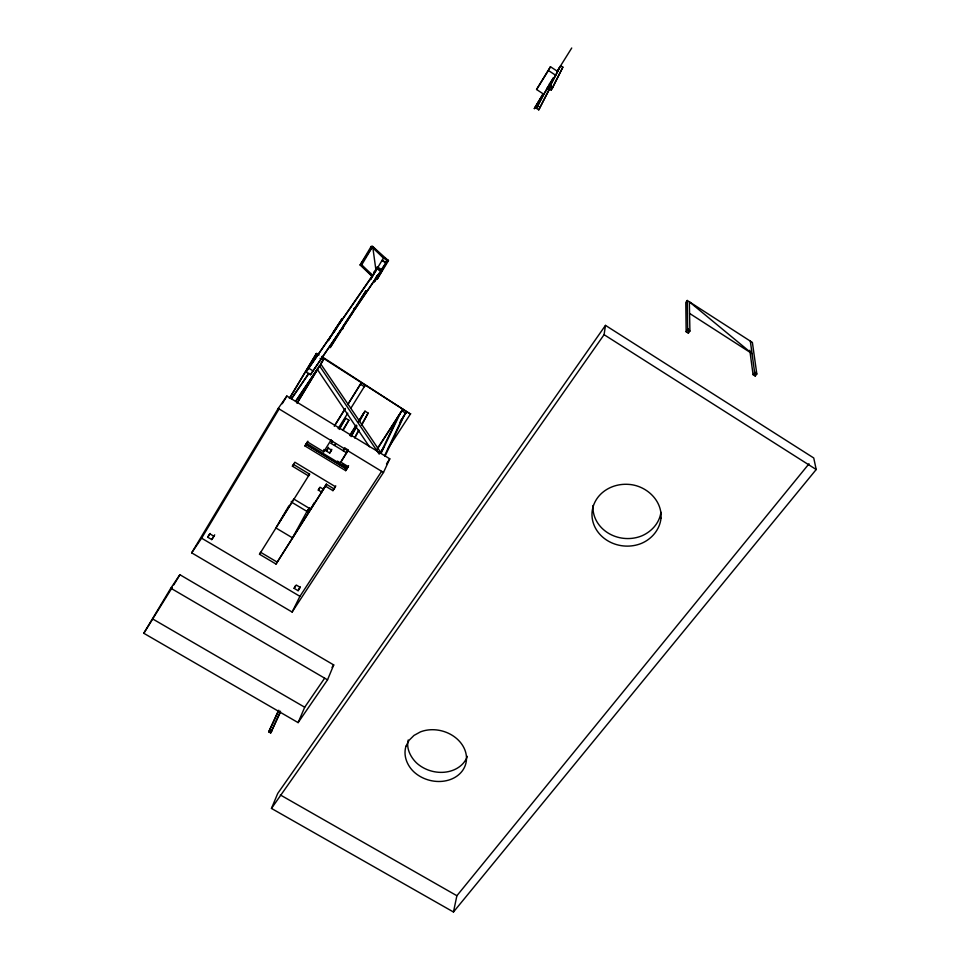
<?xml version="1.0" encoding="UTF-8"?>
<svg xmlns="http://www.w3.org/2000/svg" width="960" height="960" viewBox="0 0 960 960"><rect width="100%" height="100%" fill="white"/><g stroke="black" fill="none" stroke-linecap="round" stroke-linejoin="round"><path stroke-width="1.44" d="M271.464 808.428L604.08 334.68L605.484 325.38L813.744 457.98L816.204 469.524L453.468 912L271.464 808.428L277.728 793.452L605.484 325.38M408.18 740.028C406.14 748.404 410.46 756.912 416.316 762.732A30.876 25.284 15.4 0 0 467.352 756.348M453.468 912L456.888 895.728L809.016 463.788M660.912 512.196C659.604 522.888 651.624 531.576 641.976 535.788A34.224 30.636 5.3 0 1 592.98 505.524M327.528 679.848L333.72 664.944L179.892 574.716L170.808 588.204L143.796 633.276L298.116 722.616L327.528 679.848L170.808 588.204M298.116 722.616L304.704 707.232L324.6 678.24M278.484 710.472L268.728 731.856L270.672 732.972L280.536 711.24M270.672 732.972L280.32 712.452M268.728 731.856L278.892 710.316M383.484 472.452L389.784 458.832L286.86 396.036L278.244 408.42L191.676 552.84L292.128 612.036L383.484 472.452L278.244 408.42M385.116 456L404.448 415.032M399.78 422.688L406.692 411.564L402.96 417.324M384.6 455.712L389.652 445.02M390.204 443.868L402.216 418.476L400.596 420.972M400.596 412.656L381.168 453.096L320.724 363.96L321.924 362.172M377.304 449.124L402.84 409.188L377.364 448.608M380.736 452.7L398.364 416.112M292.128 612.036L299.928 596.34L381.612 471.336M552.684 87.636L562.86 67.152L560.664 65.712L548.772 88.5L551.16 90.072L552.684 87.636L550.296 86.064M551.16 90.072L562.86 67.152M571.728 48L556.932 71.688M295.464 585.684L294.12 588.336L298.104 590.688L300.096 586.704M543.948 93.72L536.388 108.312L538.752 109.86L549.3 89.064M538.752 109.86L550.704 86.82M555.66 75.264L557.616 71.436L550.452 66.72L536.568 89.496L543.792 94.248L555.66 75.264L548.388 70.476L550.452 66.72M548.772 88.5L554.94 76.428M557.568 71.28L559.26 67.956L557.052 71.64M536.388 108.312L544.512 93.096M545.04 92.076L548.208 86.34M291.312 502.008L307.488 511.716L309.276 508.296M346.644 468.864L306 444.204L304.944 445.932L345.708 470.652L348.588 465.696M347.58 467.268L347.184 468.024L306.516 443.352M333.888 488.808L326.496 484.344L325.512 486.168L332.928 490.644L335.772 485.868M543.756 93.576L534.348 108.612L543.156 93.72M345.708 470.652L348.264 466.668L340.788 462.132L347.964 450.144M355.044 436.968L358.572 430.38M361.404 425.1L368.124 413.088L364.992 411.18L358.512 421.428M354.744 438.036L358.968 430.164M361.788 424.908L368.124 413.088M344.592 448.26L343.224 450.756L345.084 447.84M351.396 435.744L356.88 425.64M359.004 421.752L363.228 413.964L358.584 421.62M351.18 436.62L356.592 426.648M359.376 421.524L364.992 411.18M323.676 488.208L321.576 492.084L318.3 490.104L319.74 487.476M326.172 484.104L323.376 489.24L320.1 487.26L318.3 490.104M314.256 502.68L310.704 509.184L293.964 499.128M386.316 260.568L387.408 260.628L374.28 281.976L376.26 279.012L377.196 279.216L388.452 260.676L387.408 260.628L377.196 279.216L375.048 279.156M308.064 509.448L292.488 537.852L275.892 527.964L288.876 505.896M277.104 562.068L260.64 552.312L259.512 554.256L276.012 564.048L326.496 484.344M323.832 449.484L329.712 453.06L331.812 449.316M343.272 430.176L348.888 420.192L345.684 418.236L339.252 428.484M346.548 452.784L331.164 443.424L332.568 440.952M339.3 429.432L345.684 418.236M328.512 447.3L326.388 451.044L328.212 448.116L331.548 450.144L329.712 453.06M307.44 441.888L323.724 451.776L324.72 450.036M309.612 474.156L308.58 475.944L292.416 466.188L293.496 464.424L309.612 474.156L259.512 554.256M279.144 522.684L293.64 499.344M347.772 404.628L361.416 382.656L348.036 404.076M373.032 275.436L361.596 265.044L360.096 264.984L372.684 246.504L383.7 258.048L388.452 260.676L372.684 246.504L371.196 246.408L360.096 264.984L372.432 276.672L370.452 279.588L382.152 260.244L385.992 262.668M361.596 265.044L372.432 276.672L361.596 265.044L372.684 246.504L383.664 258.096L371.196 246.408M321.636 356.496L410.436 414.06L322.656 357.816M191.676 552.84L201.6 538.188L279.168 408.84M282.252 403.728L286.86 396.036M143.796 633.276L172.26 587.436M173.784 584.892L179.892 574.716M289.368 398.412L316.248 353.7L319.128 354.888M289.752 397.956L316.608 353.28M549.684 83.892L553.368 77.772M306.048 372.036L377.112 268.836L380.664 271.068L310.44 374.724L306.048 372.036L375.084 272.184M214.248 535.788L211.74 539.58L207.696 537.192L209.736 533.784L213.804 536.184M329.844 338.244L328.224 340.584L331.152 335.736M333.888 332.388L336.78 327.588L328.224 340.584M339.012 323.892L341.916 319.068L333.408 331.98L341.916 319.068M534.348 108.612L543.3 93.756M211.74 539.58L214.692 534.828M382.272 270.036L378.684 275.808L382.272 270.036L377.388 266.964L373.788 272.748L374.616 271.56M387.516 260.46L383.904 257.712L388.452 260.676M343.008 326.412L366.06 290.64L355.572 307.956L353.832 308.532M297 403.188L324.072 358.62L320.496 364.524M297.324 402.816L317.46 369.54M343.068 328.596L340.776 330.108L330.132 347.7L353.4 311.544M375.804 277.92L377.304 275.436M350.052 435.66L356.256 425.448M292.416 466.188L294.876 462.216L335.436 486.72L332.928 490.644M304.944 445.932L307.86 441.18M536.568 89.496L548.388 70.476M334.656 425.496L344.892 409.116M334.272 426.252L345.384 408.444M546.624 89.016L553.74 77.64M338.112 428.592L347.784 413.16M350.844 408.264L365.304 385.044L364.38 386.676L360.48 384.276M323.724 451.776L331.272 439.716M331.164 443.424L332.388 441.468M343.164 429.3L348.888 420.192M334.5 445.452L335.724 443.496M349.848 435.12L356.148 425.16M350.82 435.588L355.476 428.244M307.488 511.716L309.876 507.948M276.012 564.048L325.512 486.168M340.788 462.132L348.408 450.144L345.96 448.656M380.316 452.712L384.372 446.46M294.12 588.336L296.268 585.024L300.252 587.388L298.104 590.688M388.416 447.912L410.712 413.58M386.52 463.836L389.784 458.832M375.876 277.92L377.52 275.448M381.636 269.268L387.408 260.628M207.696 537.192L210.18 533.46M295.692 401.472L317.76 368.724M318.732 367.272L319.788 365.712M295.536 401.316L319.476 365.808L379.236 454.152M387.72 260.124L385.872 262.884L382.02 260.46L383.904 257.712M310.44 374.724L378.636 274.416M291.3 398.784L308.676 373.404M291.54 398.88L309 373.368M332.052 667.368L333.72 664.944M377.388 266.964L376.584 268.14L381.468 271.212M749.796 350.256L753.06 374.652L755.244 376.056L756.828 373.992L752.388 342.444L687.252 300.468L685.8 302.472L686.148 331.74L688.356 333.156L689.904 331.056L689.34 301.812L752.04 353.604L689.568 313.404M686.148 331.74L687.684 329.628L687.252 300.468M753.06 374.652L754.644 372.588L750.324 341.112M280.32 794.94L456.888 895.728M269.748 730.332L271.704 731.46M153.18 619.236L304.704 707.232M201.6 538.188L299.928 596.34M291.36 501.384L292.176 501.876M337.428 461.1L339.96 462.648M342.504 464.184L346.308 466.488M305.82 444.276L345.192 468.156M320.076 358.368L323.028 360.18M402.024 410.892L405.888 413.268M308.436 368.064L312.828 370.764M604.08 334.68L816.204 469.524M687.684 329.628L689.904 331.056M754.644 372.588L756.828 373.992M316.248 353.7L318.204 354.96M537.888 105.912L540.252 107.46M549.168 84.096L551.352 85.536M317.316 369.372L369.42 446.748M372.684 246.504L376.02 270.684M754.656 371.736L755.244 376.056M688.284 328.764L688.356 333.156M405.96 746.268C403.104 755.484 406.98 765.3 413.76 771.756A31.176 25.452 15.4 0 0 455.34 777.156A31.176 25.452 15.4 0 0 461.028 743.172A31.176 25.452 15.4 0 0 420.42 731.892L413.988 735.42L409.056 740.328L405.96 746.268M661.008 518.244C659.82 529.512 651.84 538.968 641.568 543.336A34.596 30.888 5.5 0 1 592.62 520.464A34.596 30.888 5.5 0 1 628.776 484.392C646.008 485.472 662.388 500.208 661.008 518.244"/></g></svg>
